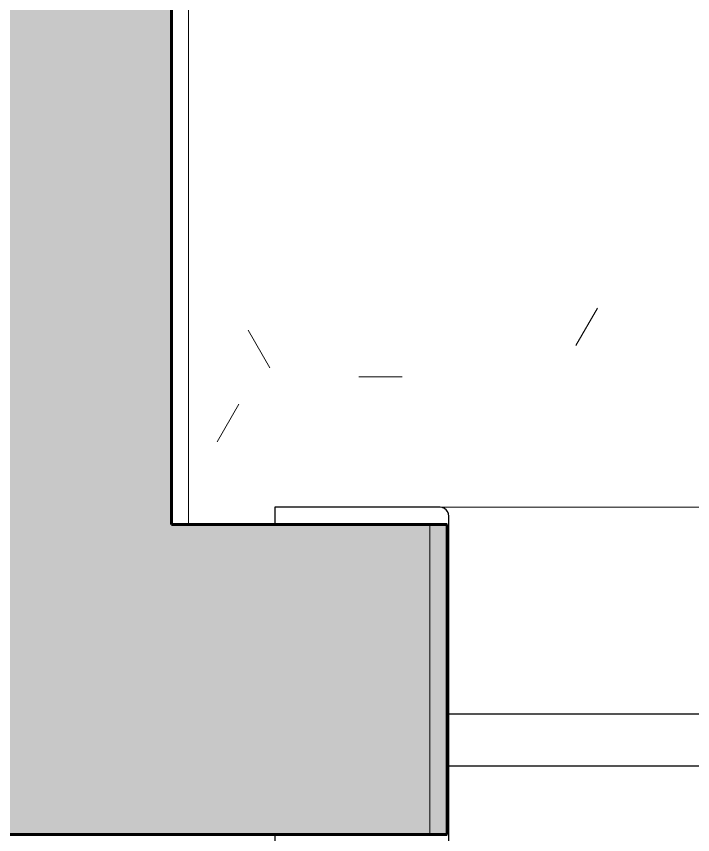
# Model space of a CAD drawing. Header units: millimetres. Extents: x -11245 to 9283, y -22520 to -3800.
# Drawn here: x -7154.6 to -6762, y -19319.7 to -18844.8 of the extents above; entities that cross this region are included whole.
import ezdxf

# ---------------------------------------------------------------- set-up
doc = ezdxf.new("R2010")
doc.units = ezdxf.units.MM
for name, color, linetype, lineweight in [('A-GLAZ', 151, 'Continuous', 9), ('A-WALL', 113, 'Continuous', 25), ('A-WALL-PATT', 111, 'Continuous', 25), ('I-FURN', 30, 'Continuous', 9)]:
    doc.layers.add(name, color=color, linetype=linetype, lineweight=lineweight)
pattern_1 = [(0, (7064.62, 16759.65), (609.6, 152.4), [25.146, -432.054, 25.146, -432.054, -2438.4]), (0, (7064.62, 16759.65), (609.6, 152.4), [-914.4, 25.146, -889.254, 25.146, -432.054, -1066.8]), (0, (7064.62, 16759.65), (609.6, 152.4), [-2286, 25.146, -279.654, 25.146, -736.854]), (120, (7293.22, 16835.85), (-436.7823, 451.7291), [25.146, -432.054, 25.146, -432.054, -2438.4]), (120, (7293.22, 16835.85), (-436.7823, 451.7291), [-914.4, 25.146, -889.254, 25.146, -432.054, -1066.8]), (120, (7293.22, 16835.85), (-436.7823, 451.7291), [-2286, 25.146, -279.654, 25.146, -736.854]), (240, (7369.42, 17140.65), (-172.8177, -604.1291), [25.146, -432.054, 25.146, -2870.454]), (240, (7369.42, 17140.65), (-172.8177, -604.1291), [-482.346, -432.054, 25.146, -889.254, -1524]), (240, (7369.42, 17140.65), (-172.8177, -604.1291), [-1828.8, 25.146, -432.054, 25.146, -1041.654]), (240, (7369.42, 17140.65), (-172.8177, -604.1291), [-2311.146, -279.654, 25.146, -736.854])]

# ---------------------------------------------------------------- blocks, each defined once
blk = doc.blocks.new('CRT_JAN_Correr_Vidro e Madeira_2 Folhas - 100x100 cm-3976170-PAGINAÇÃO DE PISO TÉRREO')
at = {"layer": 'A-GLAZ', "lineweight": 25}
for p, q in [((-512.19, 100), (-608.19, 100)), ((-608.19, 100), (-608.19, 90)), ((-507.19, -95), (-507.19, 95)), ((-508.19, -20), (-508.19, -50)), ((16.81, -20), (-508.19, -20)), ((-508.19, -50), (16.81, -50)), ((-608.19, -90), (-608.19, -100))]:
    blk.add_line(p, q, dxfattribs=at)
at = {"layer": 'A-GLAZ'}
for p, q in [((495.81, 100), (-512.19, 100)), ((-518.19, -90), (-518.19, 90))]:
    blk.add_line(p, q, dxfattribs=at)
at = {"layer": 'A-GLAZ', "lineweight": 25}
blk.add_arc((-512.19, 95), 5, 360, 90, dxfattribs=at)
at = {"layer": 'A-GLAZ'}
blk.add_open_spline([(-512.19, 100), (-511.74, 100), (-511.1, 99.91), (-510.27, 99.63), (-509.78, 99.39), (-509.41, 99.16), (-509.05, 98.91), (-508.72, 98.62), (-508.43, 98.3), (-508.15, 97.96), (-507.85, 97.51), (-507.56, 96.92), (-507.27, 96.09), (-507.19, 95.44), (-507.19, 95)], degree=3, knots=[0, 0, 0, 0, 0.166667, 0.25, 0.333333, 0.375, 0.416667, 0.5, 0.541667, 0.583333, 0.666667, 0.75, 0.833333, 1, 1, 1, 1], dxfattribs=at)
blk = doc.blocks.new('BANCADA LAVANDERIA - BANCADA LAVANDERIA-4419173-PAGINAÇÃO DE PISO TÉRREO')
at = {"layer": 'I-FURN'}
h = blk.add_hatch(dxfattribs=at)
h.set_pattern_fill('FP_14', color=256, style=0, pattern_type=2)
h.set_pattern_definition(pattern_1)
h.paths.add_polyline_path([(0, -2380), (10, -2380), (10, -1229.47), (0, -1229.47), (0, -2342.26)])
h.paths.add_polyline_path([(10, -1174.47), (10, -726.87), (0, -726.87), (0, -1174.47), (5.09, -1174.47)])
h.paths.add_polyline_path([(2310, -900), (2320, -900), (2320, 0), (0, 0), (0, -671.87), (10, -671.87), (10, -10), (2310, -10), (2310, -626.11)])
h = blk.add_hatch(dxfattribs=at)
h.set_pattern_fill('FP_14', color=256, style=0, pattern_type=2)
h.set_pattern_definition(pattern_1)
h.paths.add_polyline_path([(10, -2380), (60, -2380), (60, -2370), (550, -2370), (550, -1500), (10, -1500), (10, -2370)])
at = {"layer": 'I-FURN', "color": 254}
blk.add_line((10, -2380), (10, -1229.47), dxfattribs=at)

msp = doc.modelspace()

# ---------------------------------------------------------------- hatches: boundary and pattern name
at = {"layer": 'A-WALL-PATT'}
h = msp.add_hatch(color=256, dxfattribs=at)
h.paths.add_polyline_path([(-7064.62, -19319.65), (-7064.62, -16279.65), (-7244.62, -16279.65), (-7244.62, -19319.65), (-7175.06, -19319.65)])
h.paths.add_polyline_path([(-7064.62, -14079.65), (-7064.62, -12989.65), (-7244.62, -12989.65), (-7244.62, -14079.65), (-7175.06, -14079.65)])
h.paths.add_polyline_path([(-7244.62, -8789.65), (-7064.62, -8789.65), (-7064.62, -8039.65), (-7244.62, -8039.65), (-7244.62, -8232.94)])
h.paths.add_polyline_path([(-7244.62, -5639.65), (-7064.62, -5639.65), (-7064.62, -5479.65), (-7244.62, -5479.65)])
h = msp.add_hatch(color=256, dxfattribs=at)
h.paths.add_polyline_path([(-5793.03, -19319.65), (-5654.62, -19319.65), (-5654.62, -19139.65), (-5904.62, -19139.65), (-5904.62, -19319.65)])
h.paths.add_polyline_path([(-6904.62, -19319.65), (-6904.62, -19139.65), (-7064.62, -19139.65), (-7064.62, -19319.65)])
h.paths.add_polyline_path([(-2564.62, -19319.65), (-2564.62, -19139.65), (-4834.62, -19139.65), (-4834.62, -19319.65), (-3719.99, -19319.65)])

# ---------------------------------------------------------------- linework, layer by layer
at = {"layer": 'A-WALL', "lineweight": 60}
for p, q in [((-7064.62, -19139.65), (-7064.62, -16759.65)), ((-6904.62, -19139.65), (-7064.62, -19139.65)), ((-6904.62, -19319.65), (-6904.62, -19139.65)), ((-7244.62, -19319.65), (-6904.62, -19319.65))]:
    msp.add_line(p, q, dxfattribs=at)

# ---------------------------------------------------------------- block references
at = {"layer": 'A-GLAZ'}
msp.add_blockref('CRT_JAN_Correr_Vidro e Madeira_2 Folhas - 100x100 cm-3976170-PAGINAÇÃO DE PISO TÉRREO', (-6396.43, -19229.65), dxfattribs=at)
at = {"layer": 'I-FURN', "color": 254}
msp.add_blockref('BANCADA LAVANDERIA - BANCADA LAVANDERIA-4419173-PAGINAÇÃO DE PISO TÉRREO', (-7064.62, -16759.65), dxfattribs=at)

doc.saveas('drawing.dxf')
